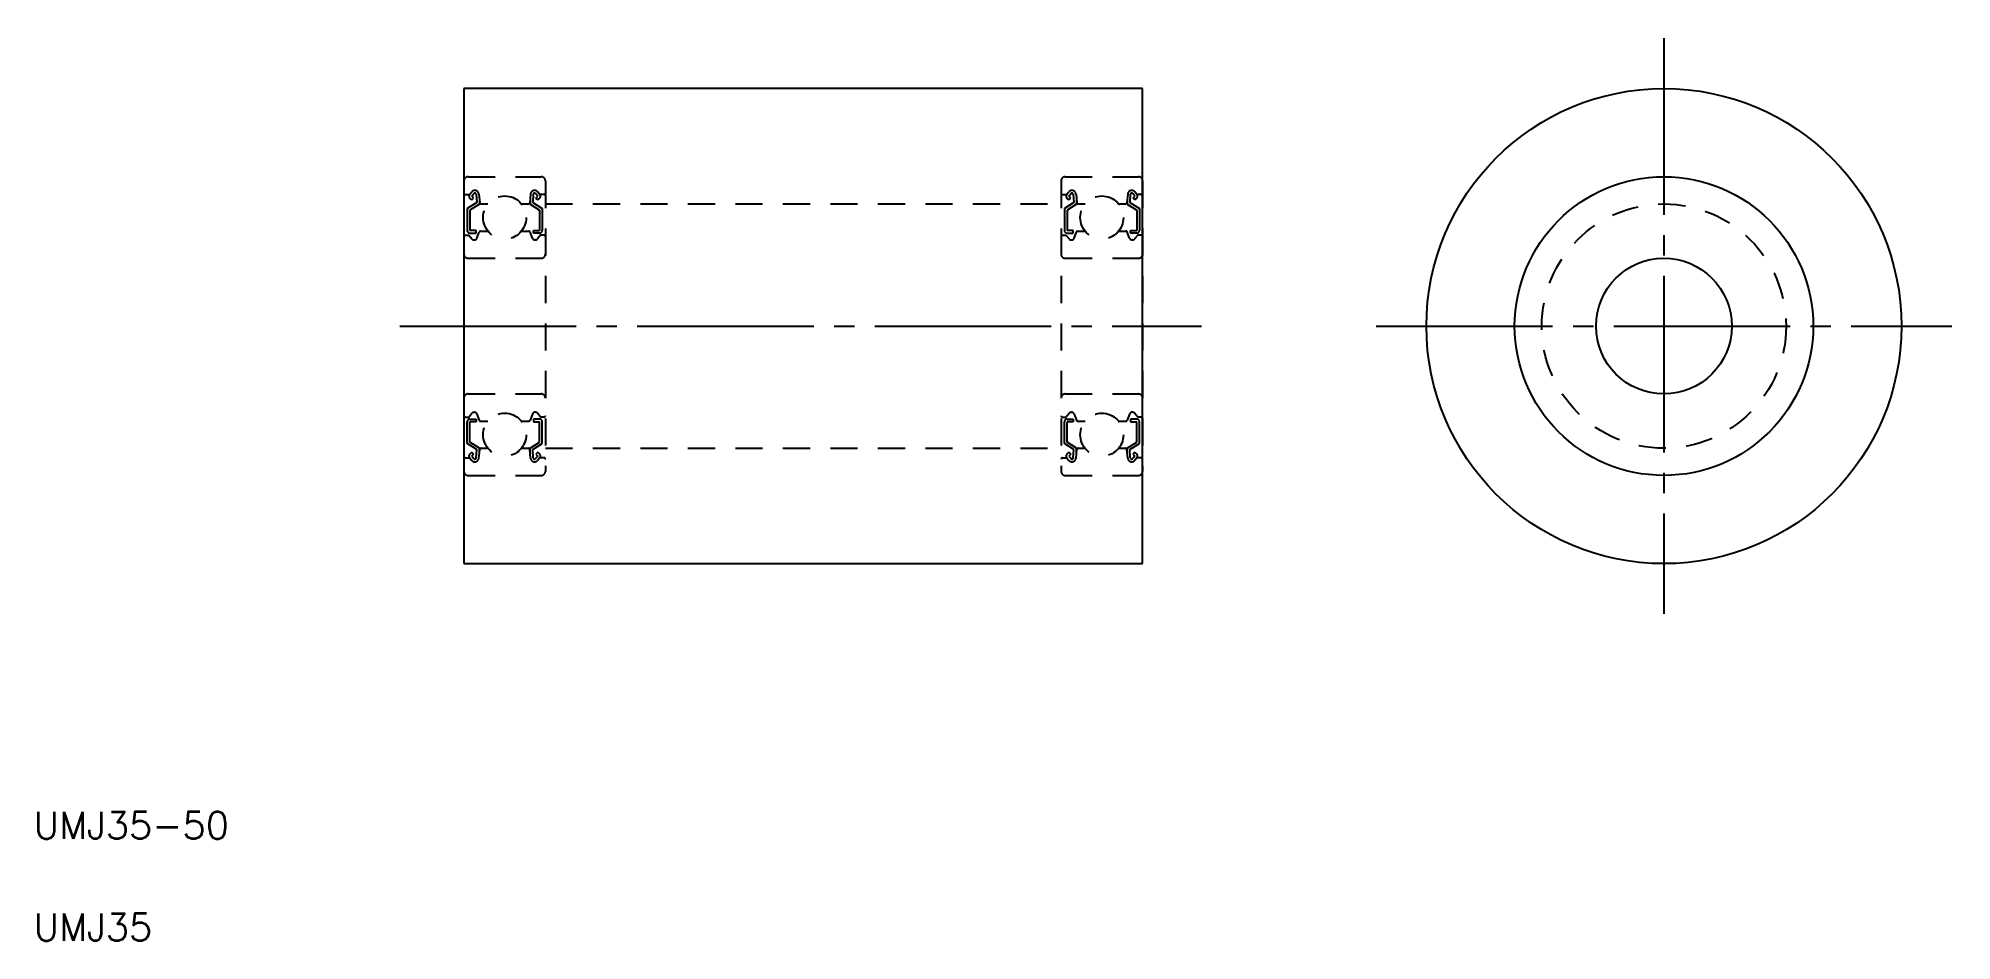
# Model space of a CAD drawing. Extents: x 73 to 214, y 155 to 221.
import ezdxf

# ---------------------------------------------------------------- set-up
doc = ezdxf.new("R2010")
doc.units = 0
doc.linetypes.add('CENTER', pattern=[17.5, 13, -1.5, 1.5, -1.5])
doc.linetypes.add('DASHED', pattern=[3.5, 2, -1.5])
doc.layers.get('0').update_dxf_attribs({"linetype": 'CONTINUOUS'})
doc.layers.add('CENTER', color=1, linetype='CENTER')
doc.styles.get("Standard").update_dxf_attribs({"font": 'txt.shx', "bigfont": '@extfont2.shx'})

msp = doc.modelspace()

# ---------------------------------------------------------------- linework, layer by layer
at = {"color": 7, "linetype": 'CONTINUOUS'}
for p, q in [((104.03, 217.31), (104.03, 182.31)), ((154.03, 217.31), (104.03, 217.31)), ((154.03, 182.31), (154.03, 217.31)), ((104.03, 182.31), (154.03, 182.31))]:
    msp.add_line(p, q, dxfattribs=at)
at = {"color": 3, "linetype": 'DASHED'}
for p, q in [((104.03, 210.51), (104.03, 189.11)), ((104.33, 210.81), (109.73, 210.81)), ((110.03, 210.51), (110.03, 189.11)), ((148.03, 210.51), (148.03, 189.11)), ((148.33, 210.81), (153.73, 210.81)), ((154.03, 210.51), (154.03, 189.11)), ((104.13, 209.51), (104.44, 209.51)), ((104.97, 208.91), (104.27, 208.47)), ((104.44, 209.51), (104.61, 209.7)), ((104.6, 209.1), (104.46, 209.24)), ((105.17, 208.8), (104.47, 208.36)), ((104.6, 209.38), (104.76, 209.58)), ((104.74, 209.24), (104.6, 209.38)), ((104.6, 209.1), (104.74, 209.24)), ((104.93, 209.52), (104.97, 208.91)), ((105.13, 209.54), (105.19, 208.9)), ((105.17, 209.14), (105.17, 208.8)), ((105.29, 208.81), (105.8, 208.81)), ((108.27, 208.81), (108.78, 208.81)), ((108.94, 209.54), (108.88, 208.9)), ((108.9, 209.14), (108.9, 208.8)), ((108.9, 208.8), (109.6, 208.36)), ((109.13, 209.52), (109.1, 208.91)), ((109.1, 208.91), (109.8, 208.47)), ((109.47, 209.38), (109.31, 209.58)), ((109.33, 209.24), (109.47, 209.38)), ((109.47, 209.1), (109.33, 209.24)), ((109.62, 209.51), (109.46, 209.7)), ((109.47, 209.1), (109.61, 209.24)), ((109.93, 209.51), (109.62, 209.51)), ((110.03, 208.81), (148.03, 208.81)), ((148.13, 209.51), (148.44, 209.51)), ((148.97, 208.91), (148.27, 208.47)), ((148.44, 209.51), (148.61, 209.7)), ((148.6, 209.1), (148.46, 209.24)), ((149.17, 208.8), (148.47, 208.36)), ((148.6, 209.38), (148.76, 209.58)), ((148.74, 209.24), (148.6, 209.38)), ((148.6, 209.1), (148.74, 209.24)), ((148.93, 209.52), (148.97, 208.91)), ((149.13, 209.54), (149.19, 208.9)), ((149.17, 209.14), (149.17, 208.8)), ((149.29, 208.81), (149.8, 208.81)), ((152.27, 208.81), (152.78, 208.81)), ((152.94, 209.54), (152.88, 208.9)), ((152.9, 209.14), (152.9, 208.8)), ((152.9, 208.8), (153.6, 208.36)), ((153.13, 209.52), (153.1, 208.91)), ((153.1, 208.91), (153.8, 208.47)), ((153.47, 209.38), (153.31, 209.58)), ((153.33, 209.24), (153.47, 209.38)), ((153.47, 209.1), (153.33, 209.24)), ((153.62, 209.51), (153.46, 209.7)), ((153.47, 209.1), (153.61, 209.24)), ((153.93, 209.51), (153.62, 209.51)), ((104.27, 208.47), (104.27, 206.86)), ((104.47, 208.36), (104.47, 206.86)), ((109.6, 208.36), (109.6, 206.86)), ((109.8, 208.47), (109.8, 206.86)), ((148.27, 208.47), (148.27, 206.86)), ((148.47, 208.36), (148.47, 206.86)), ((153.6, 208.36), (153.6, 206.86)), ((153.8, 208.47), (153.8, 206.86)), ((104.13, 206.51), (104.38, 206.51)), ((104.38, 206.51), (104.62, 206.23)), ((104.92, 206.86), (104.47, 206.86)), ((104.47, 206.66), (104.92, 206.66)), ((104.77, 206.16), (104.81, 206.16)), ((104.92, 206.66), (104.92, 206.86)), ((104.99, 206.29), (105.16, 206.74)), ((105.25, 206.81), (105.8, 206.81)), ((108.27, 206.81), (108.81, 206.81)), ((109.07, 206.29), (108.91, 206.74)), ((109.15, 206.86), (109.6, 206.86)), ((109.15, 206.66), (109.15, 206.86)), ((109.6, 206.66), (109.15, 206.66)), ((109.3, 206.16), (109.26, 206.16)), ((109.68, 206.51), (109.45, 206.23)), ((109.93, 206.51), (109.68, 206.51)), ((148.13, 206.51), (148.38, 206.51)), ((148.38, 206.51), (148.62, 206.23)), ((148.92, 206.86), (148.47, 206.86)), ((148.47, 206.66), (148.92, 206.66)), ((148.77, 206.16), (148.81, 206.16)), ((148.92, 206.66), (148.92, 206.86)), ((148.99, 206.29), (149.16, 206.74)), ((149.25, 206.81), (149.8, 206.81)), ((152.27, 206.81), (152.81, 206.81)), ((153.07, 206.29), (152.91, 206.74)), ((153.15, 206.86), (153.6, 206.86)), ((153.15, 206.66), (153.15, 206.86)), ((153.6, 206.66), (153.15, 206.66)), ((153.3, 206.16), (153.26, 206.16)), ((153.68, 206.51), (153.45, 206.23)), ((153.93, 206.51), (153.68, 206.51)), ((104.33, 204.81), (109.73, 204.81)), ((148.33, 204.81), (153.73, 204.81)), ((104.33, 194.81), (109.73, 194.81)), ((148.33, 194.81), (153.73, 194.81)), ((104.38, 193.11), (104.62, 193.39)), ((104.77, 193.46), (104.81, 193.46)), ((104.99, 193.33), (105.16, 192.88)), ((109.07, 193.33), (108.91, 192.88)), ((109.3, 193.46), (109.26, 193.46)), ((109.68, 193.11), (109.45, 193.39)), ((148.38, 193.11), (148.62, 193.39)), ((148.77, 193.46), (148.81, 193.46)), ((148.99, 193.33), (149.16, 192.88)), ((153.07, 193.33), (152.91, 192.88)), ((153.3, 193.46), (153.26, 193.46)), ((153.68, 193.11), (153.45, 193.39)), ((104.13, 193.11), (104.38, 193.11)), ((104.27, 191.15), (104.27, 192.76)), ((104.47, 192.96), (104.92, 192.96)), ((104.47, 191.26), (104.47, 192.76)), ((104.92, 192.76), (104.47, 192.76)), ((104.92, 192.96), (104.92, 192.76)), ((105.25, 192.81), (105.8, 192.81)), ((108.27, 192.81), (108.81, 192.81)), ((109.6, 192.96), (109.15, 192.96)), ((109.15, 192.96), (109.15, 192.76)), ((109.15, 192.76), (109.6, 192.76)), ((109.6, 191.26), (109.6, 192.76)), ((109.93, 193.11), (109.68, 193.11)), ((109.8, 191.15), (109.8, 192.76)), ((148.13, 193.11), (148.38, 193.11)), ((148.27, 191.15), (148.27, 192.76)), ((148.47, 192.96), (148.92, 192.96)), ((148.47, 191.26), (148.47, 192.76)), ((148.92, 192.76), (148.47, 192.76)), ((148.92, 192.96), (148.92, 192.76)), ((149.25, 192.81), (149.8, 192.81)), ((152.27, 192.81), (152.81, 192.81)), ((153.6, 192.96), (153.15, 192.96)), ((153.15, 192.96), (153.15, 192.76)), ((153.15, 192.76), (153.6, 192.76)), ((153.6, 191.26), (153.6, 192.76)), ((153.93, 193.11), (153.68, 193.11)), ((153.8, 191.15), (153.8, 192.76)), ((104.97, 190.71), (104.27, 191.15)), ((104.6, 190.52), (104.46, 190.38)), ((105.17, 190.82), (104.47, 191.26)), ((104.6, 190.52), (104.74, 190.38)), ((104.74, 190.38), (104.6, 190.24)), ((104.82, 191.04), (104.82, 191.04)), ((104.93, 190.1), (104.97, 190.71)), ((104.99, 190.93), (104.99, 190.93)), ((105.13, 190.08), (105.19, 190.72)), ((105.17, 190.48), (105.17, 190.82)), ((105.29, 190.81), (105.8, 190.81)), ((108.27, 190.81), (108.78, 190.81)), ((108.94, 190.08), (108.88, 190.72)), ((108.9, 190.82), (109.6, 191.26)), ((108.9, 190.48), (108.9, 190.82)), ((109.1, 190.71), (109.8, 191.15)), ((109.13, 190.1), (109.1, 190.71)), ((109.47, 190.52), (109.33, 190.38)), ((109.33, 190.38), (109.47, 190.24)), ((109.47, 190.52), (109.61, 190.38)), ((110.03, 190.81), (148.03, 190.81)), ((148.97, 190.71), (148.27, 191.15)), ((148.6, 190.52), (148.46, 190.38)), ((149.17, 190.82), (148.47, 191.26)), ((148.6, 190.52), (148.74, 190.38)), ((148.74, 190.38), (148.6, 190.24)), ((148.82, 191.04), (148.82, 191.04)), ((148.93, 190.1), (148.97, 190.71)), ((148.99, 190.93), (148.99, 190.93)), ((149.13, 190.08), (149.19, 190.72)), ((149.17, 190.48), (149.17, 190.82)), ((149.29, 190.81), (149.8, 190.81)), ((152.27, 190.81), (152.78, 190.81)), ((152.94, 190.08), (152.88, 190.72)), ((152.9, 190.82), (153.6, 191.26)), ((152.9, 190.48), (152.9, 190.82)), ((153.1, 190.71), (153.8, 191.15)), ((153.13, 190.1), (153.1, 190.71)), ((153.47, 190.52), (153.33, 190.38)), ((153.33, 190.38), (153.47, 190.24)), ((153.47, 190.52), (153.61, 190.38)), ((104.13, 190.11), (104.44, 190.11)), ((104.44, 190.11), (104.61, 189.92)), ((104.6, 190.24), (104.76, 190.05)), ((109.47, 190.24), (109.31, 190.05)), ((109.62, 190.11), (109.46, 189.92)), ((109.93, 190.11), (109.62, 190.11)), ((148.13, 190.11), (148.44, 190.11)), ((148.44, 190.11), (148.61, 189.92)), ((148.6, 190.24), (148.76, 190.05)), ((153.47, 190.24), (153.31, 190.05)), ((153.62, 190.11), (153.46, 189.92)), ((153.93, 190.11), (153.62, 190.11)), ((104.33, 188.81), (109.73, 188.81)), ((148.33, 188.81), (153.73, 188.81))]:
    msp.add_line(p, q, dxfattribs=at)
at = {"color": 7, "linetype": 'CONTINUOUS'}
for radius in [17.5, 11, 5]:
    msp.add_circle((192.45, 199.81), radius, dxfattribs=at)
at = {"color": 3, "linetype": 'DASHED'}
for centre, radius in [((107.03, 207.81), 1.59), ((151.03, 207.81), 1.59), ((192.45, 199.81), 9), ((107.03, 191.81), 1.59), ((151.03, 191.81), 1.59)]:
    msp.add_circle(centre, radius, dxfattribs=at)
for centre, radius, start, end in [((104.33, 210.51), 0.3, 90, 180), ((109.73, 210.51), 0.3, 0, 90), ((148.33, 210.51), 0.3, 90, 180), ((153.73, 210.51), 0.3, 0, 90), ((104.13, 209.61), 0.1, 180.0001, 270), ((104.6, 209.38), 0.2, 139.8648, 225.0001), ((104.83, 209.51), 0.298, 5.0005, 140.1714), ((104.83, 209.51), 0.0983, 4.6645, 139.9739), ((105.29, 208.91), 0.1, 185.1444, 270), ((108.78, 208.91), 0.1, 269.9995, 354.8557), ((109.23, 209.51), 0.298, 39.8286, 174.9997), ((109.23, 209.51), 0.0983, 40.0264, 175.3357), ((109.47, 209.38), 0.2, 314.9967, 40.1352), ((109.93, 209.61), 0.1, 269.9995, 359.9913), ((148.13, 209.61), 0.1, 180.0001, 270), ((148.6, 209.38), 0.2, 139.8648, 225.0001), ((148.83, 209.51), 0.298, 5.0005, 140.1714), ((148.83, 209.51), 0.0983, 4.6645, 139.9739), ((149.29, 208.91), 0.1, 185.1444, 270), ((152.78, 208.91), 0.1, 269.9995, 354.8557), ((153.23, 209.51), 0.298, 39.8286, 174.9997), ((153.23, 209.51), 0.0983, 40.0264, 175.3357), ((153.47, 209.38), 0.2, 314.9967, 40.1352), ((153.93, 209.61), 0.1, 269.9995, 359.9913), ((104.13, 206.41), 0.1, 89.9995, 180.0001), ((104.47, 206.86), 0.2, 180.0001, 270), ((104.77, 206.36), 0.2, 220.1384, 270), ((104.81, 206.36), 0.2, 270, 340.1117), ((105.25, 206.71), 0.1, 89.9995, 160.1157), ((108.81, 206.71), 0.1, 19.8845, 90.0002), ((109.26, 206.36), 0.2, 199.8883, 269.9998), ((109.3, 206.36), 0.2, 269.9998, 319.8615), ((109.6, 206.86), 0.2, 269.9998, 359.9956), ((109.93, 206.41), 0.1, 359.9913, 90.0002), ((148.13, 206.41), 0.1, 89.9995, 180.0001), ((148.47, 206.86), 0.2, 180.0001, 270), ((148.77, 206.36), 0.2, 220.1384, 270), ((148.81, 206.36), 0.2, 270, 340.1117), ((149.25, 206.71), 0.1, 89.9995, 160.1157), ((152.81, 206.71), 0.1, 19.8845, 90.0002), ((153.26, 206.36), 0.2, 199.8883, 269.9998), ((153.3, 206.36), 0.2, 269.9998, 319.8615), ((153.6, 206.86), 0.2, 269.9998, 359.9956), ((153.93, 206.41), 0.1, 359.9913, 90.0002), ((104.33, 205.11), 0.3, 180, 270), ((109.73, 205.11), 0.3, 270, 0), ((148.33, 205.11), 0.3, 180, 270), ((153.73, 205.11), 0.3, 270, 0), ((104.33, 194.51), 0.3, 90, 180), ((109.73, 194.51), 0.3, 0, 90), ((148.33, 194.51), 0.3, 90, 180), ((153.73, 194.51), 0.3, 0, 90), ((104.13, 193.21), 0.1, 179.9999, 270.0005), ((104.77, 193.26), 0.2, 90, 139.8616), ((104.81, 193.26), 0.2, 19.8883, 90), ((109.26, 193.26), 0.2, 90.0002, 160.1117), ((109.3, 193.26), 0.2, 40.1385, 90.0002), ((109.93, 193.21), 0.1, 269.9998, 0.0087), ((148.13, 193.21), 0.1, 179.9999, 270.0005), ((148.77, 193.26), 0.2, 90, 139.8616), ((148.81, 193.26), 0.2, 19.8883, 90), ((153.26, 193.26), 0.2, 90.0002, 160.1117), ((153.3, 193.26), 0.2, 40.1385, 90.0002), ((153.93, 193.21), 0.1, 269.9998, 0.0087), ((104.47, 192.76), 0.2, 90, 179.9999), ((105.25, 192.91), 0.1, 199.8843, 270.0005), ((108.81, 192.91), 0.1, 269.9998, 340.1155), ((109.6, 192.76), 0.2, 0.0044, 90.0002), ((148.47, 192.76), 0.2, 90, 179.9999), ((149.25, 192.91), 0.1, 199.8843, 270.0005), ((152.81, 192.91), 0.1, 269.9998, 340.1155), ((153.6, 192.76), 0.2, 0.0044, 90.0002), ((104.6, 190.24), 0.2, 134.9999, 220.1352), ((105.29, 190.71), 0.1, 90, 174.8556), ((108.78, 190.71), 0.1, 5.1443, 90.0005), ((109.47, 190.24), 0.2, 319.8648, 45.0033), ((148.6, 190.24), 0.2, 134.9999, 220.1352), ((149.29, 190.71), 0.1, 90, 174.8556), ((152.78, 190.71), 0.1, 5.1443, 90.0005), ((153.47, 190.24), 0.2, 319.8648, 45.0033), ((104.13, 190.01), 0.1, 90, 179.9999), ((104.33, 189.11), 0.3, 180, 270), ((104.83, 190.11), 0.298, 219.8286, 354.9995), ((104.83, 190.11), 0.0983, 220.0261, 355.3354), ((109.23, 190.11), 0.298, 185.0003, 320.1714), ((109.23, 190.11), 0.0983, 184.6643, 319.9736), ((109.73, 189.11), 0.3, 270, 0), ((109.93, 190.01), 0.1, 0.0087, 90.0005), ((148.13, 190.01), 0.1, 90, 179.9999), ((148.33, 189.11), 0.3, 180, 270), ((148.83, 190.11), 0.298, 219.8286, 354.9995), ((148.83, 190.11), 0.0983, 220.0261, 355.3354), ((153.23, 190.11), 0.298, 185.0003, 320.1714), ((153.23, 190.11), 0.0983, 184.6643, 319.9736), ((153.73, 189.11), 0.3, 270, 0), ((153.93, 190.01), 0.1, 0.0087, 90.0005)]:
    msp.add_arc(centre, radius, start, end, dxfattribs=at)
at = {"layer": 'CENTER', "color": 1, "linetype": 'CENTER'}
for p, q in [((192.45, 221.01), (192.45, 178.61)), ((99.3, 199.81), (158.37, 199.81)), ((171.25, 199.81), (213.66, 199.81))]:
    msp.add_line(p, q, dxfattribs=at)

# ---------------------------------------------------------------- texts
at = {"color": 7, "linetype": 'CONTINUOUS'}
for s, p in [('UMJ35-50', (72.32, 162.03)), ('UMJ35', (72.32, 154.53))]:
    msp.add_text(s, height=2, dxfattribs=at).set_placement(p)

doc.saveas('drawing.dxf')
